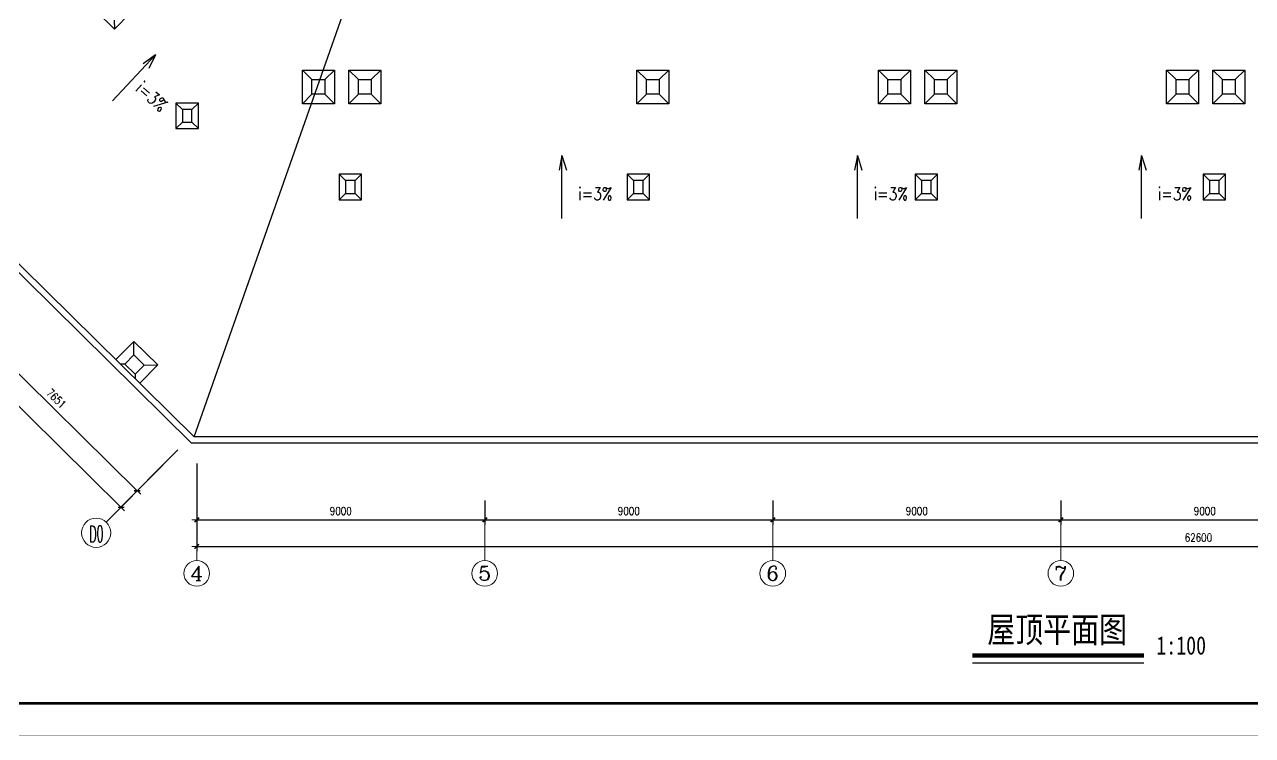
# Model space of a CAD drawing. Extents: x -357449 to -117302, y 127569 to 244935.
# Drawn here: x -206912 to -168542, y 160827 to 183020 of the extents above; entities that cross this region are included whole.
import ezdxf
from ezdxf.enums import TextEntityAlignment as Align

# ---------------------------------------------------------------- set-up
doc = ezdxf.new("R2010")
doc.units = 0
doc.header["$MEASUREMENT"] = 0
doc.layers.get('0').update_dxf_attribs({"linetype": 'CONTINUOUS'})
doc.layers.get('DEFPOINTS').update_dxf_attribs({"linetype": 'CONTINUOUS'})
doc.layers.add('AXIS', color=3, linetype='CONTINUOUS', lineweight=9)
for name, color, linetype in [('DIM', 7, 'CONTINUOUS'), ('EQUIPMENT', 3, 'CONTINUOUS'), ('WALL', 1, 'CONTINUOUS'), ('WINDOW', 4, 'CONTINUOUS'), ('WINDOWS', 4, 'CONTINUOUS'), ('剪力墙', 4, 'CONTINUOUS')]:
    doc.layers.add(name, color=color, linetype=linetype)
doc.styles.add('COMPLEX', font='COMPLEX.shx')
doc.styles.add('CT', font='txt', dxfattribs={"width": 0.8, "bigfont": 'FS.SHX'})
doc.styles.add('DIM_FONT', font='SIMPLEX.shx', dxfattribs={"width": 0.8})
doc.styles.add('H1', font='SimSun.ttf')
doc.dimstyles.new('DIMN-200', dxfattribs={"dimtxt": 300, "dimasz": 1, "dimexe": 250, "dimexo": 0, "dimgap": 150, "dimtad": 1, "dimdec": 0, "dimdsep": 46, "dimtxsty": 'DIM_FONT', "dimblk": '_DIMX', "dimcen": 2.5, "dimclrd": 256, "dimclre": 256, "dimclrt": 4, "dimadec": 0, "dimazin": 0, "dimtfac": 1, "dimtdec": 0, "dimtix": 1, "dimtmove": 2, "dimatfit": 3, "dimldrblk": '_DIMX', "dimfxl": 0, "dimtolj": 1, "dimtzin": 0, "dimarcsym": 0})
doc.dimstyles.get("Standard").update_dxf_attribs({"dimtxt": 375, "dimasz": 1, "dimexe": 150, "dimexo": 0, "dimgap": 200, "dimtad": 1, "dimdec": 0, "dimzin": 0, "dimdsep": 46, "dimtxsty": 'DIM_FONT', "dimblk1": '_DIMX', "dimblk2": '_DIMX', "dimsah": 1, "dimcen": 200, "dimclrd": 256, "dimclre": 256, "dimclrt": 4, "dimadec": 0, "dimazin": 0, "dimtfac": 1, "dimtdec": 0, "dimtix": 1, "dimtmove": 2, "dimatfit": 3, "dimldrblk": '_DIMX', "dimfxl": 0, "dimtolj": 1, "dimtzin": 0, "dimarcsym": 0})

# ---------------------------------------------------------------- blocks, each defined once
blk = doc.blocks.new('_DIMX')
blk.add_line((-150, 0), (150, 0))
at = {"const_width": 50}
blk.add_lwpolyline([(-70, -70), (70, 70)], dxfattribs=at)
blk = doc.blocks.new('*D1547')
at = {"layer": 'AXIS', "lineweight": -2}
for p, q in [((-183530, 168158), (-183530, 167408)), ((-174530, 168158), (-174530, 167408)), ((-183529, 167558), (-174531, 167558))]:
    blk.add_line(p, q, dxfattribs=at)
at = {"layer": 'DEFPOINTS', "color": 0}
for p in [(-183530, 168158), (-174530, 168158), (-174530, 167558)]:
    blk.add_point(p, dxfattribs=at)
at = {"layer": 'AXIS', "lineweight": -2, "rotation": 180}
blk.add_blockref('_DIMX', (-183530, 167558), dxfattribs=at)
at = {"layer": 'AXIS', "lineweight": -2}
blk.add_blockref('_DIMX', (-174530, 167558), dxfattribs=at)
at = {"layer": 'AXIS', "color": 4, "insert": (-179030, 167833), "char_height": 250, "attachment_point": 5, "style": 'DIM_FONT'}
blk.add_mtext('\\A1;9000', dxfattribs=at)
blk = doc.blocks.new('*D1513')
at = {"layer": 'AXIS', "lineweight": -2}
for p, q in [((-201530, 168158), (-201530, 167408)), ((-192530, 168158), (-192530, 167408)), ((-201529, 167558), (-192531, 167558))]:
    blk.add_line(p, q, dxfattribs=at)
at = {"layer": 'DEFPOINTS', "color": 0}
for p in [(-201530, 168158), (-192530, 168158), (-192530, 167558)]:
    blk.add_point(p, dxfattribs=at)
at = {"layer": 'AXIS', "lineweight": -2, "rotation": 180}
blk.add_blockref('_DIMX', (-201530, 167558), dxfattribs=at)
at = {"layer": 'AXIS', "lineweight": -2}
blk.add_blockref('_DIMX', (-192530, 167558), dxfattribs=at)
at = {"layer": 'AXIS', "color": 4, "insert": (-197030, 167833), "char_height": 250, "attachment_point": 5, "style": 'DIM_FONT'}
blk.add_mtext('\\A1;9000', dxfattribs=at)
blk = doc.blocks.new('*D1548')
at = {"layer": 'AXIS', "lineweight": -2}
for p, q in [((-192530, 168158), (-192530, 167408)), ((-183530, 168158), (-183530, 167408)), ((-192529, 167558), (-183531, 167558))]:
    blk.add_line(p, q, dxfattribs=at)
at = {"layer": 'DEFPOINTS', "color": 0}
for p in [(-192530, 168158), (-183530, 168158), (-183530, 167558)]:
    blk.add_point(p, dxfattribs=at)
at = {"layer": 'AXIS', "lineweight": -2, "rotation": 180}
blk.add_blockref('_DIMX', (-192530, 167558), dxfattribs=at)
at = {"layer": 'AXIS', "lineweight": -2}
blk.add_blockref('_DIMX', (-183530, 167558), dxfattribs=at)
at = {"layer": 'AXIS', "color": 4, "insert": (-188030, 167833), "char_height": 250, "attachment_point": 5, "style": 'DIM_FONT'}
blk.add_mtext('\\A1;9000', dxfattribs=at)
blk = doc.blocks.new('*D1546')
at = {"layer": 'AXIS', "lineweight": -2}
for p, q in [((-174530, 168158), (-174530, 167408)), ((-165530, 168158), (-165530, 167408)), ((-174529, 167558), (-165531, 167558))]:
    blk.add_line(p, q, dxfattribs=at)
at = {"layer": 'DEFPOINTS', "color": 0}
for p in [(-174530, 168158), (-165530, 168158), (-165530, 167558)]:
    blk.add_point(p, dxfattribs=at)
at = {"layer": 'AXIS', "lineweight": -2, "rotation": 180}
blk.add_blockref('_DIMX', (-174530, 167558), dxfattribs=at)
at = {"layer": 'AXIS', "lineweight": -2}
blk.add_blockref('_DIMX', (-165530, 167558), dxfattribs=at)
at = {"layer": 'AXIS', "color": 4, "insert": (-170030, 167833), "char_height": 250, "attachment_point": 5, "style": 'DIM_FONT'}
blk.add_mtext('\\A1;9000', dxfattribs=at)
blk = doc.blocks.new('A$C4CAB27F7')
at = {"layer": '剪力墙'}
blk.add_line((0, 0), (4687, 0), dxfattribs=at)
at = {"layer": '剪力墙', "const_width": 120}
blk.add_lwpolyline([(0, 200), (4693, 200)], dxfattribs=at)
at = {"layer": 'EQUIPMENT', "style": 'H1', "width": 0.8}
for s, height, p in [('屋顶平面图', 700, (406, 555)), ('1:100', 500, (5026, 223))]:
    blk.add_text(s, height=height, dxfattribs=at).set_placement(p)
blk = doc.blocks.new('A$C51D429E8')
at = {"layer": 'WINDOW'}
for p, q in [((300, 750), (0, 1050)), ((700, 750), (1000, 1050)), ((300, 300), (0, 0)), ((700, 300), (1000, 0))]:
    blk.add_line(p, q, dxfattribs=at)
for points in [[(0, 1050), (1000, 1050), (1000, 0), (0, 0)], [(300, 750), (700, 750), (700, 300), (300, 300)]]:
    blk.add_lwpolyline(points, close=True, dxfattribs=at)
blk = doc.blocks.new('A$C77430A6A')
at = {"layer": 'WINDOW'}
for p, q in [((200, 600), (0, 800)), ((500, 600), (700, 800)), ((200, 200), (0, 0)), ((500, 200), (700, 0))]:
    blk.add_line(p, q, dxfattribs=at)
at = {"layer": 'WINDOWS'}
for points in [[(0, 0), (700, 0), (700, 800), (0, 800)], [(200, 200), (500, 200), (500, 600), (200, 600)]]:
    blk.add_lwpolyline(points, close=True, dxfattribs=at)

msp = doc.modelspace()

# ---------------------------------------------------------------- linework, layer by layer
for points, const_width in [([(-117306.21, 160831.03), (-236206.21, 160831.03), (-236206.21, 244931.03), (-117306.21, 244931.03)], 8), ([(-118306.21, 243931.03), (-118306.21, 161831.03), (-233706.21, 161831.03), (-233706.21, 243931.03)], 80)]:
    msp.add_lwpolyline(points, close=True, dxfattribs=dict(const_width=const_width))
at = {"layer": 'AXIS'}
for p, q in [((-202641.23, 169222.64), (-204357.45, 167481)), ((-201530.16, 166286.06), (-201530.16, 168157.88)), ((-192530.16, 166286.06), (-192530.16, 168157.88)), ((-183530.16, 166286.06), (-183530.16, 168157.88)), ((-174530.16, 166286.06), (-174530.16, 168157.88))]:
    msp.add_line(p, q, dxfattribs=at)
for centre, radius in [((-204675.11, 167153.85), 456), ((-201530.16, 165886.06), 400), ((-192530.16, 165886.06), 400), ((-183530.16, 165886.06), 400), ((-174530.16, 165886.06), 400)]:
    msp.add_circle(centre, radius, dxfattribs=at)
at = {"layer": 'DIM'}
for p, q in [((-204162.46, 180634.37), (-202821.78, 182078.73)), ((-202821.78, 182078.73), (-203201.42, 181796.33)), ((-202821.78, 182078.73), (-203032.07, 181643.4)), ((-190119.82, 178936.62), (-190205.93, 178471.37)), ((-190119.82, 178936.62), (-189977.78, 178474.5)), ((-190119.82, 176965.94), (-190119.82, 178936.62)), ((-180887.36, 178936.62), (-180973.47, 178471.37)), ((-180887.36, 178936.62), (-180745.32, 178474.5)), ((-180887.36, 176965.94), (-180887.36, 178936.62)), ((-172009.78, 178936.62), (-172095.9, 178471.37)), ((-172009.78, 176965.94), (-172009.78, 178936.62)), ((-172009.78, 178936.62), (-171867.75, 178474.5))]:
    msp.add_line(p, q, dxfattribs=at)
at = {"layer": 'WALL'}
for p, q in [((-201694.13, 169950.17), (-214881.8, 182945.32)), ((-201612.14, 170150.17), (-214598.96, 182947.4)), ((-139130.16, 170150.17), (-201612.14, 170150.17)), ((-138930.16, 169950.17), (-201694.13, 169950.17))]:
    msp.add_line(p, q, dxfattribs=at)
at = {"layer": 'WINDOW'}
for p, q in [((-204107.52, 183158.14), (-204105.44, 182875.3)), ((-204057.12, 172559.45), (-203495.61, 173129.28)), ((-202747.7, 172392.3), (-203495.61, 173129.28)), ((-203492.49, 172705.03), (-203495.61, 173129.28)), ((-203773.24, 172420.11), (-203492.49, 172705.03)), ((-203171.96, 172389.18), (-203492.49, 172705.03)), ((-203773.24, 172420.11), (-203914.66, 172419.07)), ((-203452.71, 172104.26), (-203773.24, 172420.11)), ((-203171.96, 172389.18), (-203452.71, 172104.26)), ((-202747.7, 172392.3), (-203309.22, 171822.47)), ((-203171.96, 172389.18), (-202747.7, 172392.3)), ((-203452.71, 172104.26), (-203451.67, 171962.84))]:
    msp.add_line(p, q, dxfattribs=at)
at = {"layer": 'WINDOWS'}
msp.add_line((-201612.14, 170150.17), (-196084.12, 185854.14), dxfattribs=at)
msp.add_lwpolyline([(-203614.12, 183373.9), (-204183.95, 183935.41), (-204675.27, 183436.81), (-204105.44, 182875.3)], close=True, dxfattribs=at)

# ---------------------------------------------------------------- block references
at = {"layer": 'WINDOW'}
for name, p in [('A$C51D429E8', (-198230.16, 180550.17)), ('A$C51D429E8', (-196780.16, 180550.17)), ('A$C51D429E8', (-187780.16, 180550.17)), ('A$C51D429E8', (-180230.16, 180550.17)), ('A$C51D429E8', (-178780.16, 180550.17)), ('A$C51D429E8', (-171230.16, 180550.17)), ('A$C51D429E8', (-169780.16, 180550.17)), ('A$C77430A6A', (-202180.16, 179770.17)), ('A$C77430A6A', (-197080.16, 177550.17)), ('A$C77430A6A', (-188080.16, 177550.17)), ('A$C77430A6A', (-179080.16, 177550.17)), ('A$C77430A6A', (-170080.16, 177550.17))]:
    msp.add_blockref(name, p, dxfattribs=at)
at = {"layer": 'WINDOWS', "xscale": 1.142857142857143, "yscale": 1.142857142857143, "zscale": 1.142857142857143}
msp.add_blockref('A$C4CAB27F7', (-177289.89, 163096.95), dxfattribs=at)

# ---------------------------------------------------------------- texts
at = {"layer": 'AXIS', "style": 'COMPLEX', "width": 0.520833}
msp.add_attdef('D0', text='', height=510.72, rotation=0.84257, dxfattribs=at).set_placement((-204891.6, 166857.41), (-204435.65, 166864.12), align=Align.FIT)
at = {"layer": 'AXIS', "style": 'COMPLEX'}
for tag, width, p, p2 in [('4', 1.171875, (-201730.16, 165662.06), (-201330.16, 165662.06)), ('5', 1.339286, (-192730.16, 165662.06), (-192330.16, 165662.06)), ('6', 1.339286, (-183730.16, 165662.06), (-183330.16, 165662.06)), ('7', 1.339286, (-174730.16, 165662.06), (-174330.16, 165662.06))]:
    msp.add_attdef(tag, text='', height=448, dxfattribs=dict(at, width=width)).set_placement(p, p2, align=Align.FIT)
at = {"layer": 'DIM', "style": 'CT', "width": 0.8}
msp.add_text('i=3%', height=400, rotation=318.384757, dxfattribs=at).set_placement((-203471.03, 180978.58))
for p in [(-189610.11, 177537.98), (-180377.66, 177537.98), (-171500.08, 177537.98)]:
    msp.add_text('i=3%', height=400, dxfattribs=at).set_placement(p)

# ---------------------------------------------------------------- dimensions: what is measured, and where the dimension line sits
at = {"layer": 'AXIS'}
for p1, distance in [((-215196.63, 182625.82), -2524.33), ((-207575.16, 175115.61), -1800)]:
    msp.add_aligned_dim(p1=p1, p2=(-202125.75, 169745.76), distance=distance, dimstyle='DIMN-200', override={"dimtxt": 250, "dimexe": 150, "dimzin": 0, "dimblk1": '_DIMX', "dimblk2": '_DIMX', "dimsah": 1, "dimcen": 200}, dxfattribs=at).render()
msp.add_linear_dim(base=(-138930.16, 166728.58), p1=(-201530.16, 169316.99), p2=(-138930.16, 169098.29), dimstyle='Standard', override={"dimtxt": 250, "dimgap": 150, "dimblk": '_DIMX'}, dxfattribs=at).render()
for base, p1, p2, picture, middle in [((-192530.16, 167557.88), (-201530.16, 168157.88), (-192530.16, 168157.88), '*D1513', (-197030.16, 167832.88)), ((-183530.16, 167557.88), (-192530.16, 168157.88), (-183530.16, 168157.88), '*D1548', (-188030.16, 167832.88)), ((-174530.16, 167557.88), (-183530.16, 168157.88), (-174530.16, 168157.88), '*D1547', (-179030.16, 167832.88)), ((-165530.16, 167557.88), (-174530.16, 168157.88), (-165530.16, 168157.88), '*D1546', (-170030.16, 167832.88))]:
    dim = msp.add_linear_dim(base=base, p1=p1, p2=p2, angle=180, dimstyle='DIMN-200', override={"dimtxt": 250, "dimexe": 150, "dimzin": 0, "dimblk1": '_DIMX', "dimblk2": '_DIMX', "dimsah": 1, "dimcen": 200}, dxfattribs=at)
    dim.commit()
    dim.dimension.update_dxf_attribs({"geometry": picture, "text_midpoint": middle})

doc.saveas('drawing.dxf')
